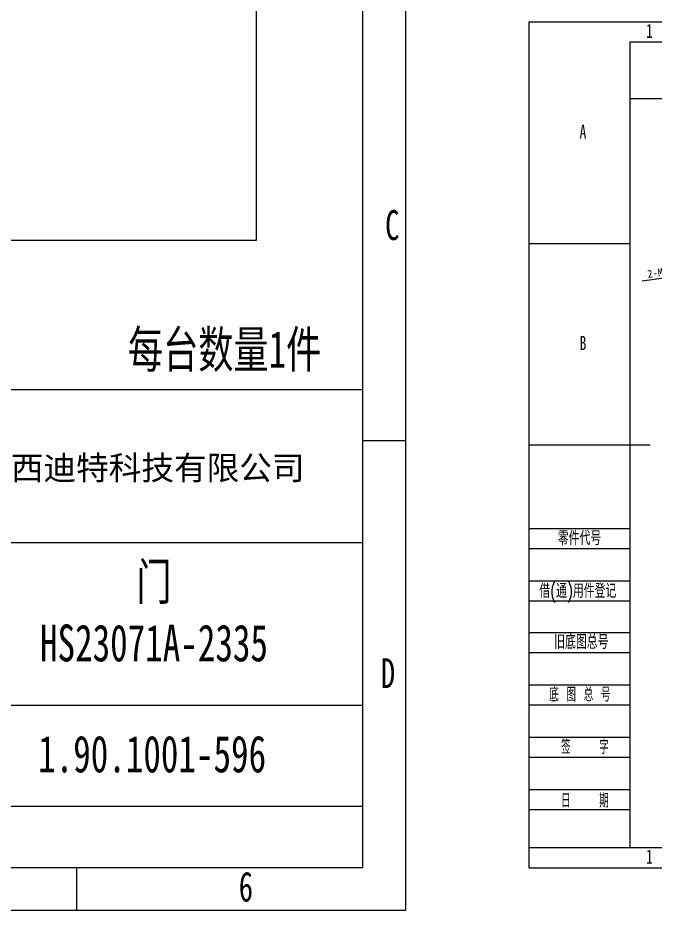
# Model space of a CAD drawing. Header units: millimetres. Extents: x -14348 to 6039, y -1826 to 2921.
# Drawn here: x 1499 to 2327, y 588 to 1749 of the extents above; entities that cross this region are included whole.
import ezdxf

# ---------------------------------------------------------------- set-up
doc = ezdxf.new("R2010")
doc.units = ezdxf.units.MM
doc.layers.add('图框', color=7, linetype='Continuous')
doc.layers.add('标注', color=3, linetype='Continuous')
doc.layers.add('文字层', color=3, linetype='Continuous', lineweight=25)
doc.layers.add('粗实线层', color=7, linetype='Continuous', lineweight=25)
doc.styles.add('SLDTEXTSTYLE0', font='TXT', dxfattribs={"width": 0.7, "bigfont": 'bigfont'})
doc.styles.add('SLDTEXTSTYLE2', font='TXT', dxfattribs={"width": 0.614286, "bigfont": 'bigfont'})
doc.styles.add('SLDTEXTSTYLE4', font='TXT', dxfattribs={"width": 0.566667, "bigfont": 'bigfont'})
doc.styles.add('SLDTEXTSTYLE5', font='TXT', dxfattribs={"width": 0.7})
doc.dimstyles.new('ISO-25', dxfattribs={"dimtxt": 10, "dimasz": 5, "dimexe": 1.25, "dimexo": 0.625, "dimtad": 1, "dimdsep": 46, "dimtxsty": 'Standard', "dimcen": 2.5, "dimadec": 0, "dimazin": 0, "dimtfac": 1, "dimtmove": 0, "dimatfit": 3, "dimfxl": 1, "dimarcsym": 0})
picture_1 = doc.add_image_def('image1.png', size_in_pixel=(474, 810))

# ---------------------------------------------------------------- blocks, each defined once
blk = doc.blocks.new('*D70')
at = {"layer": 'Defpoints', "color": 0, "transparency": 16777216}
for p in [(2439.7, 1425.9), (2448.2, 1427.2)]:
    blk.add_point(p, dxfattribs=at)
at = {"layer": '标注', "color": 0, "lineweight": -2, "transparency": 16777216}
for p, q in [((2310.6, 1407), (2434.7, 1425.2)), ((2448.2, 1427.2), (2439.7, 1425.9)), ((2453.2, 1427.9), (2458.1, 1428.6))]:
    blk.add_line(p, q, dxfattribs=at)
at = {"layer": '标注', "color": 0, "transparency": 16777216}
for points in [[(2453, 1428.7), (2453.3, 1427.1), (2448.2, 1427.2)], [(2434.6, 1426), (2434.8, 1424.4), (2439.7, 1425.9)]]:
    blk.add_solid(points, dxfattribs=at)
at = {"layer": '标注', "color": 0, "transparency": 16777216, "insert": (2357.9, 1421.2), "char_height": 10, "attachment_point": 5, "rotation": 8.3321}
blk.add_mtext('2-M5{\\fSimSun|b0|i0|c134|p2;压铆螺母}', dxfattribs=at)

msp = doc.modelspace()

# ---------------------------------------------------------------- linework, layer by layer
at = {"layer": '图框'}
for p, q in [((2003.048, 587.974), (2003.048, 2921.308)), ((2163.702, 643.175), (2163.702, 1744.299)), ((2163.702, 1744.299), (3721.006, 1744.299)), ((2163.702, 1455.909), (2294.789, 1455.909)), ((2003.048, 1199.086), (1947.492, 1199.086)), ((2163.702, 1084.781), (2294.789, 1084.781)), ((2163.702, 1058.564), (2294.789, 1058.564)), ((2163.702, 1016.617), (2294.789, 1016.617)), ((2163.702, 990.399), (2294.789, 990.399)), ((2163.702, 949.55), (2294.789, 949.55)), ((2163.702, 923.333), (2294.789, 923.333)), ((2163.702, 881.385), (2294.789, 881.385)), ((2163.702, 855.168), (2294.789, 855.168)), ((2163.702, 813.22), (2294.789, 813.22)), ((2163.702, 787.003), (2294.789, 787.003)), ((2163.702, 745.055), (2294.789, 745.055)), ((2163.702, 718.838), (2294.789, 718.838)), ((2163.702, 669.392), (2294.789, 669.392)), ((1575.27, 587.974), (1575.27, 643.53)), ((2163.702, 643.175), (3721.006, 643.175)), ((-1296.952, 587.974), (2003.048, 587.974))]:
    msp.add_line(p, q, dxfattribs=at)
at = {"layer": '图框', "linetype": 'Continuous', "lineweight": 25}
for p, q in [((1947.492, 643.53), (1947.492, 2865.752)), ((2294.789, 669.392), (2294.789, 1718.081)), ((2294.789, 1718.081), (3694.789, 1718.081))]:
    msp.add_line(p, q, dxfattribs=at)
at = {"layer": '图框', "lineweight": 25}
for p, q in [((-52.508, 1265.752), (1947.492, 1265.752)), ((2163.702, 1193.737), (2321.006, 1193.737)), ((836.157, 1066.332), (1947.268, 1066.332)), ((836.381, 854.641), (1947.492, 854.641)), ((836.381, 723.153), (1947.492, 723.153)), ((2294.789, 669.392), (3694.789, 669.392)), ((-1019.175, 643.53), (1947.492, 643.53))]:
    msp.add_line(p, q, dxfattribs=at)
at = {"layer": '粗实线层'}
msp.add_line((2294.789, 1644.673), (2609.395, 1644.673), dxfattribs=at)

# ---------------------------------------------------------------- texts
at = {"layer": '图框'}
for s, insert, char_height, attachment_point, style in [('1', (2319.928, 1741.709), 18.352, 2, 'SLDTEXTSTYLE5'), ('A', (2233.547, 1610.623), 18.352, 2, 'SLDTEXTSTYLE5'), ('C', (1985.573, 1499.153), 38.889, 2, 'SLDTEXTSTYLE5'), ('B', (2233.547, 1335.342), 18.352, 2, 'SLDTEXTSTYLE5'), ('零件代号', (2200.845, 1081.417), 18.3521, 1, 'SLDTEXTSTYLE0'), ('借(通)用件登记', (2176.791, 1012.694), 18.3521, 1, 'SLDTEXTSTYLE0'), ('旧底图总号', (2196.181, 946.371), 18.3521, 1, 'SLDTEXTSTYLE0'), ('D', (1980.044, 915.82), 38.889, 2, 'SLDTEXTSTYLE5'), ('底 图 总 号', (2189.643, 877.901), 18.3521, 1, 'SLDTEXTSTYLE2'), ('签    字', (2236.113, 809.725), 18.3521, 2, 'SLDTEXTSTYLE4'), ('日    期', (2236.113, 739.725), 18.3521, 2, 'SLDTEXTSTYLE4'), ('1', (2319.928, 666.802), 18.352, 2, 'SLDTEXTSTYLE5'), ('6', (1795.235, 638.042), 38.889, 2, 'SLDTEXTSTYLE5')]:
    msp.add_mtext(s, dxfattribs=dict(at, insert=insert, char_height=char_height, attachment_point=attachment_point, style=style))
at = {"layer": '图框', "char_height": 47.88756, "width": 309.18245, "attachment_point": 2, "style": 'SLDTEXTSTYLE0'}
for s, insert in [('{\\fSimSun|b0|i0|c134|p2;每台数量1件}', (1767.578, 1341.82)), ('{\\fSimSun|b0|i0|c134|p2;门HS23071A-2335}', (1675.688, 1039.573)), ('{\\fSimSun|b0|i0|c134|p2;1.90.1001-596}', (1673.274, 815.248))]:
    msp.add_mtext(s, dxfattribs=dict(at, insert=insert))
at = {"layer": '文字层', "insert": (1404.685, 1179.222), "char_height": 31.11111, "attachment_point": 1}
msp.add_mtext_dynamic_manual_height_columns('{\\fSimSun|b0|i0|c134|p2;无锡西迪特科技有限公司}', width=630.36108, gutter_width=17.5, heights=[0], dxfattribs=at)

# ---------------------------------------------------------------- dimensions: what is measured, and where the dimension line sits
at = {"layer": '标注', "color": 6}
dim = msp.add_diameter_dim_2p(p1=(2448.217, 1427.171), p2=(2439.668, 1425.919), text='2-M5{\\fSimSun|b0|i0|c134|p2;压铆螺母}', dimstyle='ISO-25', dxfattribs=at)
dim.commit()
dim.dimension.update_dxf_attribs({"geometry": '*D70', "text_midpoint": (2358.969, 1414.1), "dimtype": 163})

# ---------------------------------------------------------------- pictures from other files: only their frames are drawn
at = {"layer": '标注'}
image = msp.add_image(picture_1, insert=(1003.83, 1459.626), size_in_units=(804.647, 1375.029), dxfattribs=at)
image.dxf.flags = 7

doc.saveas('drawing.dxf')
